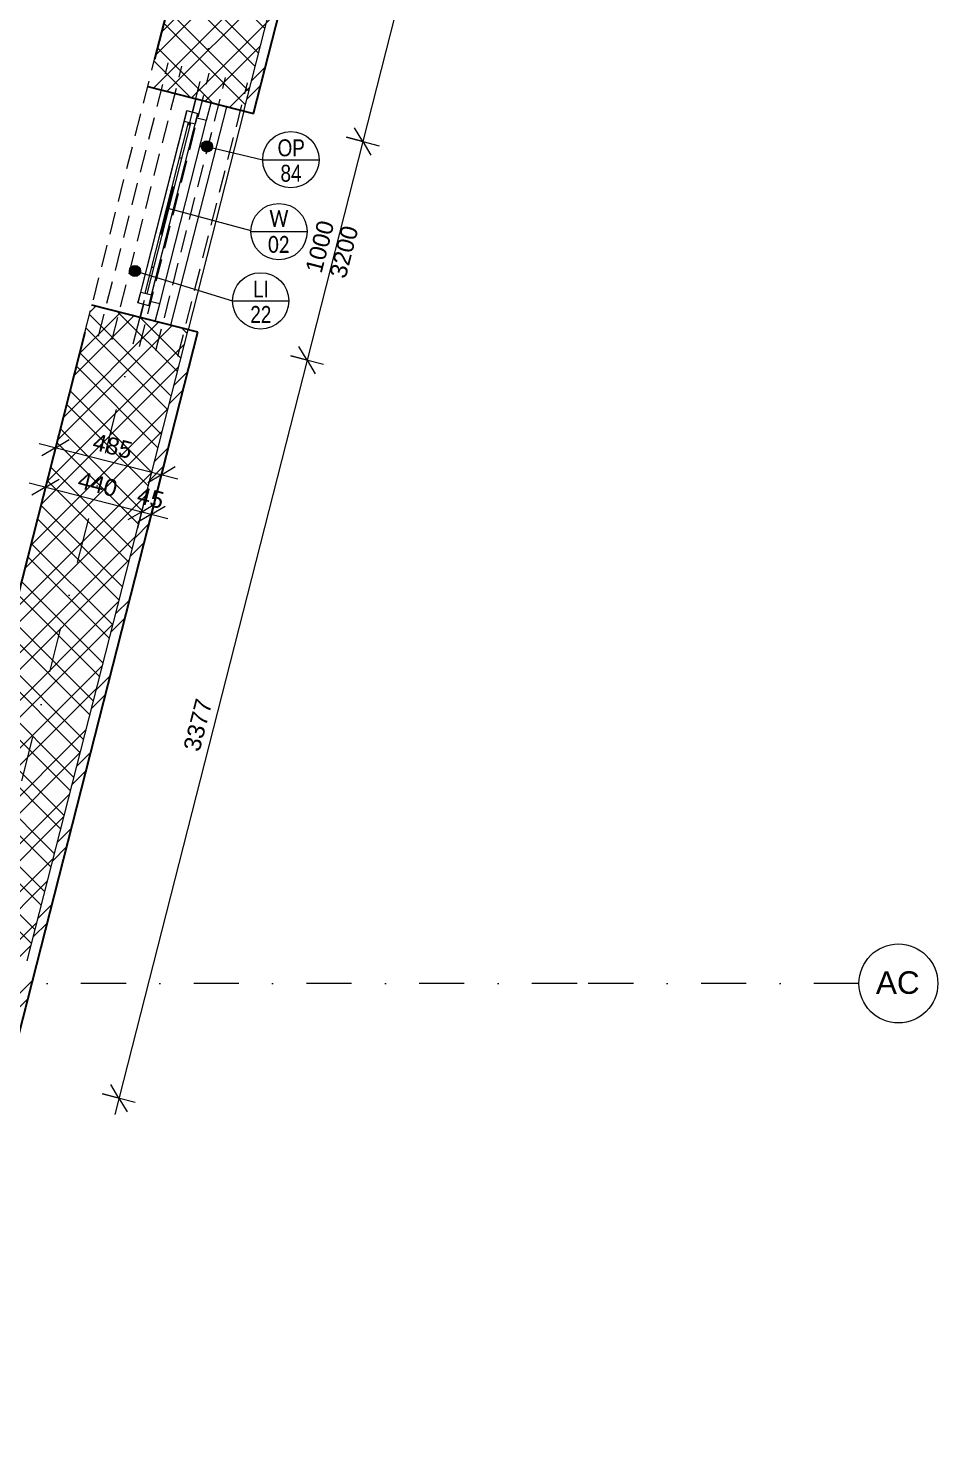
# Model space of a CAD drawing. Header units: millimetres. Extents: x -2616 to 42510, y -3604 to 14792.
# Drawn here: x 21869 to 25904, y -2010 to 4235 of the extents above; entities that cross this region are included whole.
import ezdxf

# ---------------------------------------------------------------- set-up
doc = ezdxf.new("R2010")
doc.units = ezdxf.units.MM
doc.linetypes.add('HA_Dash_3mm-S1mm', pattern=[150, 100, -50])
doc.linetypes.add('HA_DashDot_10mm-S3mm', pattern=[500, 200, -150, 0, -150])
for name, color, linetype, lineweight in [('A-____-____-DIMS', 9, 'Continuous', 5), ('A-____-____-DIMS-50', 9, 'Continuous', 5), ('A-GENM-____-HDLN', 9, 'HA_Dash_3mm-S1mm', 9), ('A-GENM-____-IDEN', 9, 'Continuous', 9), ('A-GENM-____-OTLN', 9, 'Continuous', 9), ('A-GLAZ-____-IDEN', 9, 'Continuous', 9), ('A-GLAZ-____-MCUT', 9, 'Continuous', 5), ('A-GLAZ-____-OTLN', 9, 'Continuous', 5), ('A-WALL-____-MCUT', 9, 'Continuous', 25), ('A-WALL-____-OTLN', 9, 'Continuous', 9), ('A-WALL-____-PATT', 9, 'Continuous', 25), ('S-GRID-____-IDEN', 9, 'Continuous', 9), ('S-GRID-____-OTLN', 9, 'Continuous', 5)]:
    doc.layers.add(name, color=color, linetype=linetype, lineweight=lineweight)
doc.styles.add('Arial', font='arial.ttf', dxfattribs={"height": 100})
doc.styles.add('Arial_1', font='arial.ttf', dxfattribs={"height": 75})
doc.styles.add('Arial_2', font='arial.ttf', dxfattribs={"width": 0.8, "height": 75})
doc.styles.add('Calibri', font='calibri.ttf', dxfattribs={"width": 0.8, "height": 75})
doc.dimstyles.new('Inner_Dimensions', dxfattribs={"dimscale": 304.8, "dimtxt": 76.519455, "dimasz": 0.328084, "dimexe": 0.246063, "dimexo": 0.0625, "dimgap": 0.032808, "dimtad": 1, "dimdec": 0, "dimzin": 0, "dimdsep": 46, "dimtxsty": 'Arial_1', "dimblk1": 'OBLIQUE', "dimblk2": 'OBLIQUE', "dimsah": 1, "dimcen": 0.09, "dimdle": 0.246063, "dimazin": 0, "dimtfac": 1, "dimtdec": 4, "dimtix": 1, "dimtmove": 0, "dimatfit": 3, "dimfxl": 0.246063, "dimfxlon": 1, "dimtvp": 1, "dimtolj": 1, "dimtzin": 0, "dimlwd": 9, "dimlwe": 9, "dimarcsym": 2})

# ---------------------------------------------------------------- blocks, each defined once
blk = doc.blocks.new('HA_WD_SinglePanel - 1000x3200-2168126-DSP_1NP-A')
at = {"layer": 'A-GLAZ-____-MCUT'}
for p, q in [((-420, 70), (-500, 70)), ((-420, 25), (-420, 70)), ((500, 70), (420, 70)), ((420, 70), (420, 25)), ((-500, 0), (-440, 0)), ((-440, -25), (-440, 25)), ((-440, 25), (-390, 25)), ((-390, 25), (-390, -25)), ((390, 5), (-390, 5)), ((390, -25), (390, 25)), ((390, 25), (440, 25)), ((440, 25), (440, -25)), ((440, 0), (500, 0)), ((-390, -25), (-440, -25)), ((390, -5), (-390, -5)), ((440, -25), (390, -25))]:
    blk.add_line(p, q, dxfattribs=at)
at = {"layer": 'A-GLAZ-____-OTLN'}
for p, q in [((420, 70), (-420, 70)), ((440, 25), (-440, 25)), ((-440, -25), (-440, 25)), ((390, 25), (-390, 25)), ((440, 25), (440, -25)), ((-440, -25), (440, -25)), ((390, -25), (-390, -25))]:
    blk.add_line(p, q, dxfattribs=at)
blk = doc.blocks.new('TB_Porotherm KPVarioUNI_1250mm - TB_Porotherm KPVarioUNI_1250mm-2236193-DSP_1NP-A')
at = {"layer": 'A-GENM-____-HDLN'}
for p, q in [((-625, 220), (625, 220)), ((-625, 157.5), (625, 157.5)), ((-625, 95), (625, 95)), ((-100, 0), (100, 0)), ((-625, -30), (625, -30)), ((-625, -105), (625, -105)), ((-625, -205), (625, -205))]:
    blk.add_line(p, q, dxfattribs=at)
blk = doc.blocks.new('Grid - Radius 3_5mm-353793-DSP_1NP-A')
at = {"layer": 'S-GRID-____-IDEN'}
blk.add_circle((0, 0), 3.5, dxfattribs=at)
blk = doc.blocks.new('DIMBLOCK79-DSP_1NP-A')
at = {"layer": 'A-____-____-DIMS-50', "lineweight": 9}
for p, q in [((24209, 7086.5), (24172.9, 7147.3)), ((24209, 7086.5), (23353.5, 3732.5)), ((24136.3, 7105.1), (24281.7, 7068)), ((24209, 7086.5), (24136.3, 7105.1)), ((24209, 7086.5), (24245.1, 7025.7)), ((23280.8, 3751.1), (23426.1, 3714)), ((23353.5, 3732.5), (23280.8, 3751.1)), ((23353.5, 3732.5), (23317.4, 3793.3)), ((23353.5, 3732.5), (23389.5, 3671.7))]:
    blk.add_line(p, q, dxfattribs=at)
at = {"layer": 'A-____-____-DIMS-50', "color": 0, "lineweight": 9, "insert": (23648.7, 5324.3), "char_height": 75, "width": 276.883, "attachment_point": 1, "rotation": 75.69007, "line_spacing_factor": 0.941778, "style": 'Arial_1'}
blk.add_mtext('3461', dxfattribs=at)
blk = doc.blocks.new('_Oblique')
at = {"color": 0, "linetype": 'ByBlock', "lineweight": -2}
blk.add_line((-0.5, -0.5), (0.5, 0.5), dxfattribs=at)
blk = doc.blocks.new('DIMBLOCK80-DSP_1NP-A')
at = {"layer": 'A-____-____-DIMS-50', "lineweight": 9}
for p, q in [((23280.8, 3751.1), (23426.1, 3714)), ((23353.5, 3732.5), (23280.8, 3751.1)), ((23353.5, 3732.5), (23317.4, 3793.3)), ((23353.5, 3732.5), (23106.3, 2763.6)), ((23353.5, 3732.5), (23389.5, 3671.7)), ((23106.3, 2763.6), (23070.2, 2824.4)), ((23033.6, 2782.1), (23179, 2745)), ((23106.3, 2763.6), (23033.6, 2782.1)), ((23106.3, 2763.6), (23142.4, 2702.8))]:
    blk.add_line(p, q, dxfattribs=at)
at = {"layer": 'A-____-____-DIMS-50', "color": 0, "lineweight": 9, "insert": (23097.3, 3162.8), "char_height": 75, "width": 276.883, "attachment_point": 1, "rotation": 75.69007, "line_spacing_factor": 0.941778, "style": 'Arial_1'}
blk.add_mtext('1000', dxfattribs=at)
blk = doc.blocks.new('DIMBLOCK81-DSP_1NP-A')
at = {"layer": 'A-____-____-DIMS-50', "lineweight": 9}
for p, q in [((23106.3, 2763.6), (23070.2, 2824.4)), ((23106.3, 2763.6), (22253.1, -581.2)), ((23033.6, 2782.1), (23179, 2745)), ((23106.3, 2763.6), (23033.6, 2782.1)), ((23106.3, 2763.6), (23142.4, 2702.8)), ((22199, -489.9), (22344.3, -527)), ((22271.6, -508.5), (22199, -489.9)), ((22271.6, -508.5), (22235.6, -447.7)), ((22271.6, -508.5), (22307.7, -569.3))]:
    blk.add_line(p, q, dxfattribs=at)
at = {"layer": 'A-____-____-DIMS-50', "color": 0, "lineweight": 9, "insert": (22556.4, 1042.3), "char_height": 75, "width": 276.883, "attachment_point": 1, "rotation": 75.69007, "line_spacing_factor": 0.941778, "style": 'Arial_1'}
blk.add_mtext('3377', dxfattribs=at)
blk = doc.blocks.new('HA_TAG_WD - Type Mark-1527962-DSP_1NP-A')
at = {"layer": 'A-GLAZ-____-IDEN'}
blk.add_line((-2.5, 0), (2.5, 0), dxfattribs=at)
blk.add_circle((0, 0), 2.5, dxfattribs=at)
blk = doc.blocks.new('HA_TAG_GM_Products - Generic-588599-DSP_1NP-A')
at = {"layer": 'A-GENM-____-IDEN'}
blk.add_line((-2.5, 0), (2.5, 0), dxfattribs=at)
blk.add_circle((0, 0), 2.5, dxfattribs=at)
blk = doc.blocks.new('DIMBLOCK194-DSP_1NP-A')
at = {"layer": 'A-____-____-DIMS-50', "lineweight": 9}
for p, q in [((21965, 2272.9), (21928, 2127.6)), ((21946.5, 2200.2), (21965, 2272.9)), ((21873.8, 2218.8), (22372.8, 2091.5)), ((21946.5, 2200.2), (21885.7, 2164.2)), ((21946.5, 2200.2), (22007.3, 2236.3)), ((22391.4, 2164.2), (22354.3, 2018.8)), ((22372.8, 2091.5), (22391.4, 2164.2)), ((22372.8, 2091.5), (22433.6, 2127.6)), ((22372.8, 2091.5), (22312, 2055.4))]:
    blk.add_line(p, q, dxfattribs=at)
at = {"layer": 'A-____-____-DIMS-50', "color": 0, "lineweight": 9, "insert": (22102.4, 2271.3), "char_height": 75, "width": 207.662, "attachment_point": 1, "rotation": 345.69007, "line_spacing_factor": 0.941778, "style": 'Arial_1'}
blk.add_mtext('440', dxfattribs=at)
blk = doc.blocks.new('DIMBLOCK195-DSP_1NP-A')
at = {"layer": 'A-____-____-DIMS-50', "lineweight": 9}
for p, q in [((22391.4, 2164.2), (22354.3, 2018.8)), ((22372.8, 2091.5), (22391.4, 2164.2)), ((22372.8, 2091.5), (22433.6, 2127.6)), ((22435, 2153), (22397.9, 2007.7)), ((22416.4, 2080.4), (22435, 2153)), ((22372.8, 2091.5), (22312, 2055.4)), ((22416.4, 2080.4), (22355.6, 2044.3)), ((22372.8, 2091.5), (22489.1, 2061.8)), ((22416.4, 2080.4), (22477.3, 2116.5))]:
    blk.add_line(p, q, dxfattribs=at)
at = {"layer": 'A-____-____-DIMS-50', "color": 0, "lineweight": 9, "insert": (22365.3, 2204.2), "char_height": 75, "width": 138.441, "attachment_point": 1, "rotation": 345.69007, "line_spacing_factor": 0.941778, "style": 'Arial_1'}
blk.add_mtext('45', dxfattribs=at)
blk = doc.blocks.new('DIMBLOCK196-DSP_1NP-A')
at = {"layer": 'A-____-____-DIMS-50', "lineweight": 9}
for p, q in [((22009.6, 2447.7), (21972.5, 2302.3)), ((21991.1, 2375), (22009.6, 2447.7)), ((21918.4, 2393.5), (22533.7, 2236.6)), ((21991.1, 2375), (21930.3, 2338.9)), ((21991.1, 2375), (22051.9, 2411.1)), ((22479.6, 2327.8), (22442.5, 2182.5)), ((22461, 2255.1), (22479.6, 2327.8)), ((22461, 2255.1), (22400.2, 2219)), ((22461, 2255.1), (22521.8, 2291.2))]:
    blk.add_line(p, q, dxfattribs=at)
at = {"layer": 'A-____-____-DIMS-50', "color": 0, "lineweight": 9, "insert": (22168.7, 2440.5), "char_height": 75, "width": 207.662, "attachment_point": 1, "rotation": 345.69007, "line_spacing_factor": 0.941778, "style": 'Arial_1'}
blk.add_mtext('485', dxfattribs=at)

msp = doc.modelspace()

# ---------------------------------------------------------------- hatches: boundary and pattern name
at = {"layer": 'A-GENM-____-IDEN'}
h = msp.add_hatch(color=256, dxfattribs=at)
edge = h.paths.add_edge_path()
edge.add_arc((22662, 3710.8), 25, 0, 360)
h = msp.add_hatch(color=256, dxfattribs=at)
edge = h.paths.add_edge_path()
edge.add_arc((22343.1, 3158.5), 25, 0, 360)
at = {"layer": 'A-WALL-____-PATT', "lineweight": 5}
h = msp.add_hatch(dxfattribs=at)
h.set_pattern_fill('FP_4', color=256, style=0, pattern_type=2)
h.set_pattern_definition([(45, (0, 0), (-125.7236, 125.7236), []), (45, (0, 190.5), (-125.7236, 125.7236), [])])
h.paths.add_polyline_path([(21787.6, -385), (22622.2, 2887), (22578.6, 2898.2), (21752.6, -340)])
h.paths.add_polyline_path([(22869.4, 3856), (23724.9, 7210), (23678.5, 7210), (22825.8, 3867.1)])
h = msp.add_hatch(dxfattribs=at)
h.set_pattern_fill('FP_1', color=256, style=0, pattern_type=2)
h.set_pattern_definition([(45, (0, 0), (-106.066, 106.066), []), (45, (75, 0), (-106.066, 106.066), []), (315, (0, 0), (106.066, 106.066), []), (315, (75, 0), (106.066, 106.066), [])])
h.paths.add_polyline_path([(21864.8, 100), (22578.6, 2898.2), (22152.3, 3006.9), (21410.8, 100)])
h.paths.add_polyline_path([(22825.8, 3867.1), (23667, 7165), (23212.9, 7165), (22399.4, 3975.9), (22622, 3919.1)])

# ---------------------------------------------------------------- linework, layer by layer
at = {"layer": 'A-GENM-____-IDEN'}
for p, q in [((22662, 3710.8), (22909.4, 3652)), ((22343.1, 3158.5), (22775.4, 3025.9))]:
    msp.add_line(p, q, dxfattribs=at)
for centre in [(22662, 3710.8), (22343.1, 3158.5)]:
    msp.add_circle(centre, 25, dxfattribs=at)
at = {"layer": 'A-GLAZ-____-IDEN'}
msp.add_line((22489, 3437), (22856.7, 3337.4), dxfattribs=at)
at = {"layer": 'A-WALL-____-MCUT'}
for p, q in [((22869.4, 3856), (23724.9, 7210)), ((22561.2, 4610), (22430.3, 4097.1)), ((22399.4, 3975.9), (22869.4, 3856)), ((22622.2, 2887), (22152.3, 3006.9)), ((22121.4, 2885.7), (21410.8, 100)), ((21787.6, -385), (22622.2, 2887))]:
    msp.add_line(p, q, dxfattribs=at)
at = {"layer": 'A-WALL-____-MCUT', "lineweight": 9}
for p, q in [((22825.8, 3867.1), (23667, 7165)), ((21864.8, 100), (22578.6, 2898.2))]:
    msp.add_line(p, q, dxfattribs=at)
at = {"layer": 'A-WALL-____-OTLN'}
for p, q in [((22748.3, 3886.9), (22501.1, 2917.9)), ((22825.8, 3867.1), (22578.6, 2898.2))]:
    msp.add_line(p, q, dxfattribs=at)
at = {"layer": 'S-GRID-____-OTLN', "linetype": 'HA_DashDot_10mm-S3mm', "lineweight": 9}
for p, q in [((21099.6, -2009.9), (24979, 13198.7)), ((24303.9, 0), (-1016, 0)), ((25553.9, 0), (24303.9, 0))]:
    msp.add_line(p, q, dxfattribs=at)

# ---------------------------------------------------------------- block references
at = {"layer": 'A-GENM-____-IDEN', "xscale": 49.99999999999998, "yscale": 49.99999999999998, "zscale": 49.99999999999998}
for p in [(23034.4, 3652), (22900.4, 3025.9)]:
    msp.add_blockref('HA_TAG_GM_Products - Generic-588599-DSP_1NP-A', p, dxfattribs=at)
at = {"layer": 'A-GENM-____-OTLN', "rotation": 75.69006873928629}
msp.add_blockref('TB_Porotherm KPVarioUNI_1250mm - TB_Porotherm KPVarioUNI_1250mm-2236193-DSP_1NP-A', (22489, 3437), dxfattribs=at)
at = {"layer": 'A-GLAZ-____-IDEN', "xscale": 49.99999999999998, "yscale": 49.99999999999998, "zscale": 49.99999999999998}
msp.add_blockref('HA_TAG_WD - Type Mark-1527962-DSP_1NP-A', (22981.7, 3333), dxfattribs=at)
at = {"layer": 'A-GLAZ-____-OTLN', "rotation": 255.690068739286}
msp.add_blockref('HA_WD_SinglePanel - 1000x3200-2168126-DSP_1NP-A', (22489, 3437), dxfattribs=at)
at = {"layer": 'S-GRID-____-IDEN', "xscale": 49.99999999999998, "yscale": 49.99999999999998, "zscale": 49.99999999999998, "rotation": 90}
msp.add_blockref('Grid - Radius 3_5mm-353793-DSP_1NP-A', (25728.9, 0), dxfattribs=at)

# ---------------------------------------------------------------- texts
at = {"layer": 'A-GENM-____-IDEN', "lineweight": 5, "char_height": 75, "attachment_point": 1, "style": 'Arial_2'}
for s, insert, width in [('OP', (22975.4, 3742.1), 147.51), ('84', (22988.6, 3629.4), 115.443), ('LI', (22866.5, 3116.1), 86.582), ('22', (22854.5, 3003.3), 115.443)]:
    msp.add_mtext(s, dxfattribs=dict(at, insert=insert, width=width))
at = {"layer": 'A-GLAZ-____-IDEN', "lineweight": 5, "char_height": 75, "attachment_point": 1, "style": 'Calibri'}
for s, insert, width in [('W', (22939.9, 3428.3), 105.823), ('02', (22933.3, 3314), 121.856)]:
    msp.add_mtext(s, dxfattribs=dict(at, insert=insert, width=width))
at = {"layer": 'A-GLAZ-____-IDEN', "lineweight": 5, "insert": (23204.4, 3139.7), "char_height": 75, "width": 288.607, "attachment_point": 1, "rotation": 75.69007, "style": 'Arial_1'}
msp.add_mtext('3200', dxfattribs=at)
at = {"layer": 'S-GRID-____-IDEN', "lineweight": 5, "insert": (25629.2, 53.9), "char_height": 100, "width": 240.506, "attachment_point": 1, "style": 'Arial'}
msp.add_mtext('AC', dxfattribs=at)

# ---------------------------------------------------------------- dimensions: what is measured, and where the dimension line sits
at = {"layer": 'A-____-____-DIMS', "lineweight": 9}
for base, p1, p2, angle, override, picture, middle in [((23353.5, 3732.5), (24136.3, 7105.1), (23280.8, 3751.1), 75.69007, {"dimpost": '<>', "dimfxl": 3461.380967}, 'DIMBLOCK79-DSP_1NP-A', (23734.4, 5421.5)), ((23106.3, 2763.6), (23280.8, 3751.1), (23033.6, 2782.1), 75.69007, {"dimpost": '<>', "dimfxl": 1000}, 'DIMBLOCK80-DSP_1NP-A', (23183.1, 3260)), ((22271.6, -508.5), (23033.6, 2782.1), (22199, -489.9), 75.69007, {"dimpost": '<>', "dimfxl": 3376.81551}, 'DIMBLOCK81-DSP_1NP-A', (22642.1, 1139.5)), ((22461, 2255.1), (22009.6, 2447.7), (22479.6, 2327.8), 345.69007, {"dimpost": '<>', "dimfxl": 485}, 'DIMBLOCK196-DSP_1NP-A', (22238, 2361.9)), ((22372.8, 2091.5), (21965, 2272.9), (22391.4, 2164.2), 345.69007, {"dimpost": '<>', "dimfxl": 440}, 'DIMBLOCK194-DSP_1NP-A', (22171.6, 2192.7)), ((22416.4, 2080.4), (22391.4, 2164.2), (22435, 2153), 345.69007, {"dimpost": '<>', "dimfxl": 45}, 'DIMBLOCK195-DSP_1NP-A', (22406.5, 2132.6))]:
    dim = msp.add_linear_dim(base=base, p1=p1, p2=p2, angle=angle, dimstyle='Inner_Dimensions', override=override, dxfattribs=at)
    dim.commit()
    dim.dimension.update_dxf_attribs({"geometry": picture, "text_midpoint": middle})

doc.saveas('drawing.dxf')
